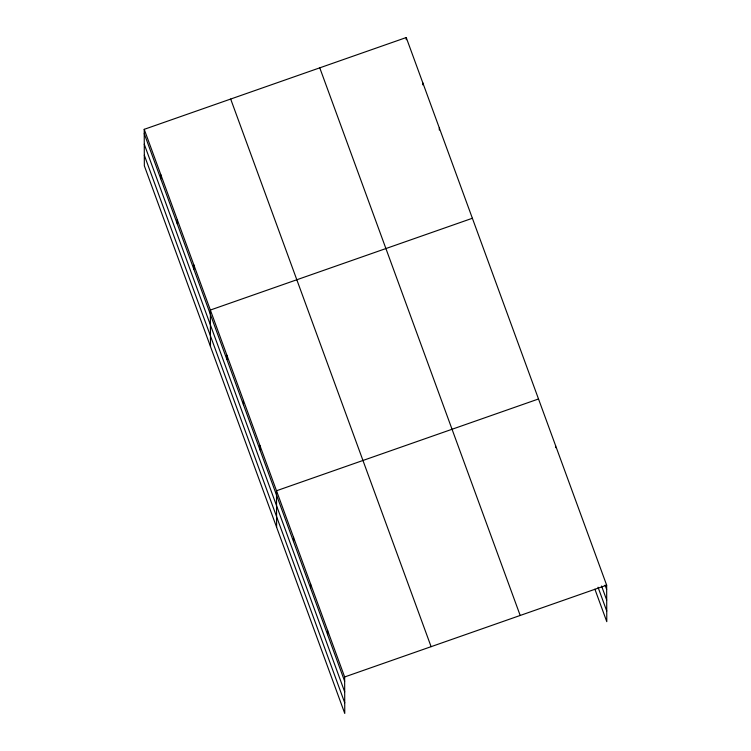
<?xml version="1.0" encoding="UTF-8"?>
<svg xmlns="http://www.w3.org/2000/svg" width="751" height="751" viewBox="0 0 751 751"><rect width="100%" height="100%" fill="white"/><g stroke="black" fill="none" stroke-linecap="round" stroke-linejoin="round"><path stroke-width="1.13" d="M144.22 129.332L344.643 676.961L344.765 713.45L144.342 165.83L144.22 129.332L406.235 37.55L606.658 585.17L606.78 621.668L594.895 589.188M472.37 218.269L210.355 310.05L210.487 346.54M538.514 398.978L276.499 490.76L276.621 527.258M344.643 676.961L606.658 585.17M605.081 585.132L606.667 589.46M601.56 586.015L606.705 600.087M598.031 587.226L606.742 611.042M319.766 67.834L520.19 615.463M230.679 99.048L431.102 646.667M144.23 133.622L344.653 681.241M144.267 144.248L344.69 691.868M144.305 155.194L344.728 702.823M555.543 445.531L555.552 447.671M439.307 127.905L439.307 130.054M422.766 82.732L422.775 84.872M406.235 37.55L406.244 39.69M327.605 630.408L327.614 634.698M310.567 583.856L310.585 588.146M293.528 537.312L293.547 541.593M259.959 445.587L259.977 449.868M243.427 400.405L243.437 404.695M226.896 355.223L226.905 359.513M193.824 264.868L193.833 269.158M177.283 219.686L177.302 223.976M160.752 174.514L160.77 178.794"/></g></svg>
